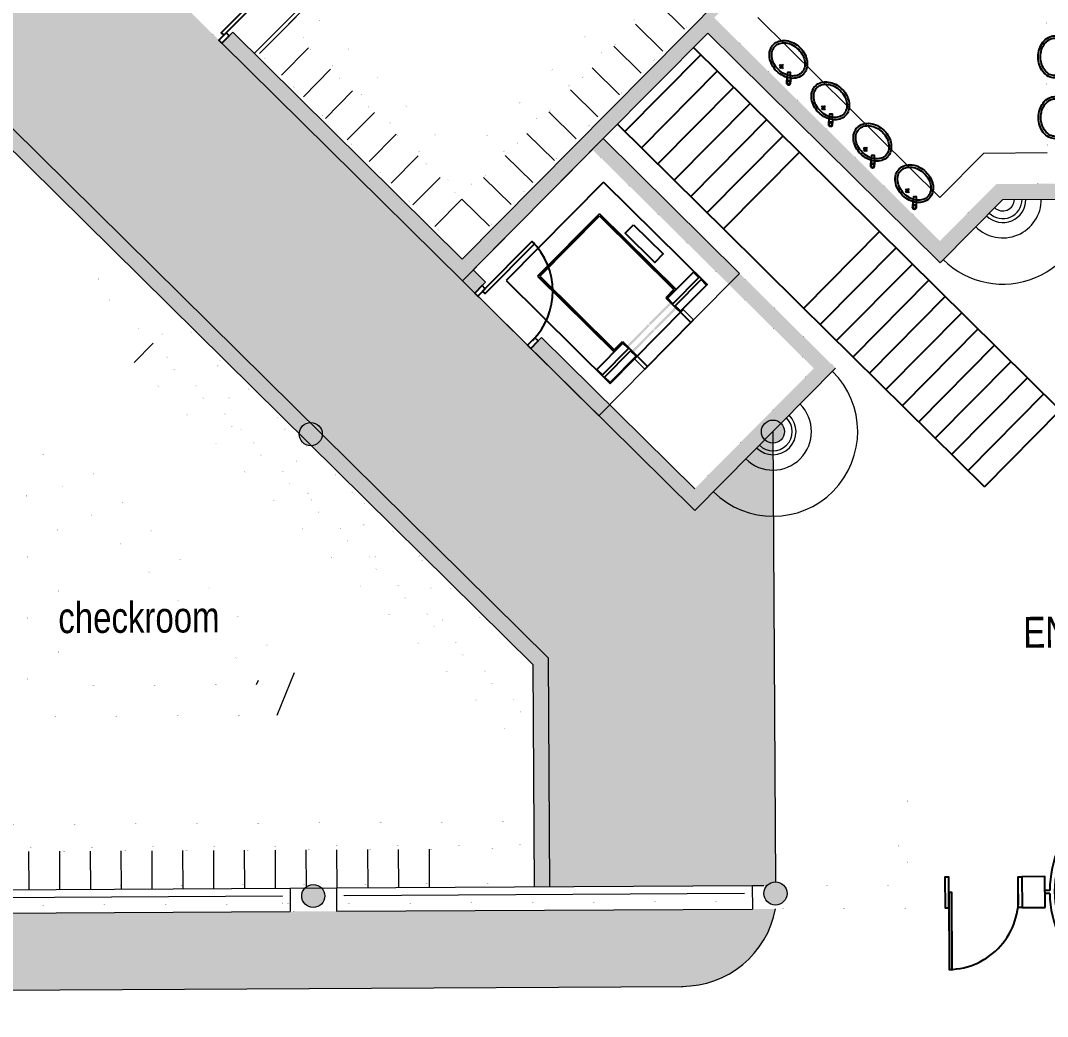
# Model space of a CAD drawing. Header units: millimetres. Extents: x 15176 to 113240, y 14038 to 107702.
# Drawn here: x 44113 to 57444, y 63047 to 75985 of the extents above; entities that cross this region are included whole.
import ezdxf

# ---------------------------------------------------------------- set-up
doc = ezdxf.new("R2010")
doc.units = ezdxf.units.MM
for name, color, linetype in [('contur floor', 175, 'Continuous'), ('doors', 4, 'Continuous'), ('furniture', 34, 'Continuous'), ('graas', 72, 'Continuous'), ('hatch', 252, 'Continuous'), ('sanitari', 144, 'Continuous'), ('txt', 164, 'Continuous'), ('wall', 5, 'Continuous'), ('windows', 4, 'Continuous')]:
    doc.layers.add(name, color=color, linetype=linetype)
doc.styles.add('KOTE', font='romrust.shx', dxfattribs={"width": 0.8})

# ---------------------------------------------------------------- blocks, each defined once
blk = doc.blocks.new('main door')
at = {"layer": 'doors'}
for p, q in [((-45.72175360190886, 1370.66620581998), (-45.71924921806567, 1440.001651182858)), ((45.70681790433082, 1370.666703953444), (45.70929600020827, 1439.274351976776)), ((-1004.206423623793, 1032.070471795283), (-1047.147813591851, 1075.011861763334)), ((628.8147146806768, 1088.651240058738), (0, 7.275957614183426e-12)), ((148.8923621210706, 314.5945085774511), (643.9426761187606, 1171.968631351032)), ((148.8923621210706, 314.5945085774511), (643.9426761187606, 1171.968631351032)), ((173.6230859084426, 300.3159874254197), (685.955078160543, 1187.627011623124)), ((198.3793277679433, 286.0227331225033), (693.4296417655933, 1143.396855896142)), ((198.3793277679433, 286.0227331225033), (693.4296417655933, 1143.396855896142)), ((-1032.484857876509, 1003.78036355308), (-1075.432084839304, 1046.727590515875)), ((-1370.662709205357, 45.72525021654292), (-1439.998154568129, 45.72274583279068)), ((0, 7.275957614183426e-12), (-1371.428571420711, -0.004560894216410816)), ((-346.8384788814583, 28.54171282744937), (-1336.866403955624, 28.58006164336985)), ((-1336.865947755297, -28.56279549811006), (-1336.866403955624, 28.58006164336985)), ((-346.8528355489689, -0.004560894114547409), (-1257.142857101939, 0.0101022102535353)), ((628.8147146807314, -1089.642628089765), (0, 7.275957614183426e-12)), ((1370.666703953542, 45.70681790422532), (1439.27435197687, 45.70929600011004)), ((-1370.663207338715, -45.70332128959853), (-1439.270855362054, -45.70579938548326)), ((-346.8380092098814, -28.60114431413967), (-1336.865947755297, -28.56279549811006)), ((1370.666205820024, -45.72175360196707), (1440.001651182902, -45.71924921812024)), ((173.6921735875294, -301.2674876663004), (685.9600654747119, -1188.615520226886)), ((1003.780363553189, -1032.484857876618), (1046.316489228189, -1075.020983551614)), ((1032.070471795385, -1004.206423623895), (1074.600760475652, -1046.736712304162)), ((-45.71137879846356, -1370.671264847777), (-45.71385689434828, -1439.278912871116)), ((45.71719270762696, -1370.670766714371), (45.71468832387473, -1440.006212077147))]:
    blk.add_line(p, q, dxfattribs=at)
at = {"layer": 'doors', "elevation": 2.037268131971359e-10}
for points in [[(-1944.200258949768, 1944.20025894983), (-2651.307040136318, 1237.093477763287), (-2623.022768888874, 1208.809206515842), (-1915.915987702334, 1915.915987702392), (-1944.200258949768, 1944.20025894983)], [(1944.200258949815, -1944.200258949757), (1237.093477763265, -2651.3070401363), (1208.80920651582, -2623.022768888863), (1915.915987702378, -1915.915987702312), (1944.200258949815, -1944.200258949757)]]:
    blk.add_lwpolyline(points, dxfattribs=at)
at = {"layer": 'doors', "elevation": 1.164153218269348e-10}
for points in [[(-346.853217538337, 28.56686767726933), (-346.8524535597826, -28.57598946570215), (-1336.865934284029, -28.56279549781902), (-1336.866403955646, 28.58006164339895)], [(148.9217510233721, -315.586489983114), (198.4085349646557, -287.01439978696), (693.4057113978015, -1144.402522648721), (643.918345199214, -1172.973604327606)], [(148.9217510233721, -315.586489983114), (198.4085349646557, -287.01439978696), (693.4057113978015, -1144.402522648721), (643.918345199214, -1172.973604327606)]]:
    blk.add_lwpolyline(points, close=True, dxfattribs=at)
at = {"layer": 'doors'}
blk.add_circle((7.275957614183426e-12, 0), 1371.428571428296, dxfattribs=at)
for centre, radius, start, end in [((-4.729372449219227e-11, 5.820766091346741e-11), 1439.999999999711, 88.1809793405769, 134.2160237494499), ((-2012.45843715089, 1897.602760514543), 918.9124278934784, 225.9550491063139, 320.0705259022236), ((-4.729372449219227e-11, 5.820766091346741e-11), 1439.999999999711, 135.8076243872126, 181.97591112408), ((-406.2270686370248, 704.1199263945018), 706.5989154802718, 274.820732466084, 325.1481076300058), ((-395.2335463216114, 685.1043197407926), 658.2936460325125, 274.2159967354596, 325.7480095291273), ((813.3217201555017, -1.00449292587291), 706.5989154802718, 154.8207324660992, 205.1481076302899), ((791.3569605673038, -1.017359201337968), 658.2936460325125, 154.2159967356428, 205.7480095291801), ((7.275957614183426e-12, 0), 1439.999999999711, 268.1807977834069, 1.819020659423096), ((-405.393094120991, -704.8619871164992), 706.5989154802718, 34.82073246649261, 85.14810762969064), ((-394.4218568483011, -685.8335141874268), 658.2936460325125, 34.21599673525101, 85.74800952940596), ((1897.602760514528, -2012.458437150875), 918.9124278934784, 129.9294740982299, 224.0449508938359)]:
    blk.add_arc(centre, radius, start, end, dxfattribs=at)
for points in [[(-1915.915987702341, 1915.915987702356), (-1944.200258949808, 1944.200258949815), (-2623.022768888863, 1208.809206515842), (-2651.307040136318, 1237.093477763294)], [(1915.915987702334, -1915.915987702334), (1944.200258949793, -1944.200258949793), (1208.80920651582, -2623.022768888848), (1237.093477763279, -2651.307040136307)]]:
    blk.add_solid(points, dxfattribs=at)
at = {"layer": 'doors', "color": 7}
for points in [[(198.4089169538056, 285.0414071382693), (693.4296417655678, 1142.41458965373), (148.9213690340184, 313.6121740849849), (643.9426761187424, 1170.98636510862)], [(-346.8532175384062, 28.56686767732026), (-1336.866403955704, 28.5800616434426), (-346.8524535598408, -28.57598946565849), (-1336.865947755381, -28.5627954980373)], [(148.9217510232738, -315.5864899830849), (643.9183451991412, -1172.973604327577), (198.4085349645611, -287.0143997868799), (693.4057113978415, -1144.402522648597)]]:
    blk.add_solid(points, dxfattribs=at)
at = {"layer": 'windows'}
for points in [[(-1894.860032523138, 1993.540485376485), (-1802.778902712496, 2085.621615187127), (-1838.134241771822, 2120.976954246449), (-2120.976954246446, 1838.134241771841), (-2085.621615187105, 1802.778902712511), (-1894.860032523124, 1993.54048537647)], [(-1258.463929456168, 1357.144382307655), (-1166.382799644598, 1449.225512119221), (-1131.027460585276, 1413.870173059899), (-1413.870173059891, 1131.027460585283), (-1449.225512119214, 1166.382799644613), (-1258.463929456168, 1357.144382307655)], [(1357.144382307648, -1258.463929456157), (1449.225512119214, -1166.382799644583), (1413.870173059877, -1131.027460585261), (1131.027460585268, -1413.870173059877), (1166.382799644594, -1449.225512119207), (1357.144382307648, -1258.463929456157)], [(1993.540485376463, -1894.860032523124), (2085.621615187112, -1802.778902712489), (2120.976954246435, -1838.134241771812), (1838.134241771819, -2120.976954246427), (1802.778902712489, -2085.621615187098), (1993.540485376456, -1894.860032523116)]]:
    blk.add_lwpolyline(points, dxfattribs=at)
at = {"layer": 'windows', "color": 5}
for points in [[(-1202.50119391489, 919.6584814402959), (-919.6584814402813, 1202.501193914904), (-1131.027460585268, 1413.870173059906), (-1413.870173059891, 1131.027460585283), (-1202.50119391489, 919.6584814402959)], [(919.658481440285, -1202.501193914883), (1202.50119391489, -919.6584814402668), (1413.870173059888, -1131.027460585261), (1131.027460585268, -1413.870173059877), (919.658481440285, -1202.501193914883)]]:
    blk.add_lwpolyline(points, dxfattribs=at)
blk = doc.blocks.new('elav')
at = {"color": 0}
for p, q in [((-3.668448744983834, -21.07977252092678), (3.459549599991988, -21.07977252098499)), ((-4.82032191939652e-11, -24.7482212659088), (5.456968210637569e-12, -17.62022292093025))]:
    blk.add_line(p, q, dxfattribs=at)
for points in [[(-3.456079866737127e-11, -55.58258696613484, 0.07655408989105508), (10.52589632007221, -53.96148562908638, 0.08654631695026366), (19.0798714377861, -49.52684845117619, 0.1058369545411314), (25.2833183613966, -42.29441579556442, 0.1251659682439345), (27.36931165454371, -34.09205429442227, 0.1251659682370227), (25.28331836164489, -25.88969279371668, 0.1058369545478802), (19.07987143779883, -18.65726013763924, 0.0865463169664506), (10.52589631811134, -14.22262295908877, 0.07655408987499095), (-6.45741238258779e-11, -12.6015216227388, 0.07655408986897955), (-10.52589631753199, -14.22262295885594, 0.08654631697295291), (-19.07987143794799, -18.65726013772655, 0.1058369545425398), (-25.28331836155849, -25.88969279342564, 0.1251659682419772), (-27.36931165466376, -34.09205429445137, 0.1251659682477325), (-25.28331836131656, -42.29441579585546, 0.1058369545362759), (-19.07987143798073, -49.52684845114709, 0.08654631697375423), (-10.52589631749197, -53.9614856299886, 0.07655408986855272)], [(-4.092726157978177e-11, -52.58258696613484, 0.07655408988885043), (9.623242074933842, -51.10050409933319, 0.08654631695604276), (17.26205601613219, -47.1403139148897, 0.1058369545336472), (22.6478049012203, -40.86121350649046, 0.1251659682487571), (24.36931165453007, -34.09205429439317, 0.1251659682472357), (22.64780490128942, -27.32289508244139, 0.1058369545352461), (17.26205601623406, -21.04379467398394, 0.08654631697418014), (9.623242073068468, -17.08360448887106, 0.07655408987193114), (-5.820766091346741e-11, -15.6015216227097, 0.07655408986542406), (-9.623242072475477, -17.08360448866733, 0.08654631698249389), (-17.26205601643869, -21.04379467415856, 0.1058369545341305), (-22.64780490148587, -27.32289508258691, 0.1251659682448162), (-24.36931165467104, -34.09205429445137, 0.125165968239722), (-22.64780490153044, -40.861213506083, 0.1058369545516117), (-17.26205601547372, -47.14031391550088, 0.08654631696419646), (-9.62324207306483, -51.10050410000258, 0.07655408986998122)]]:
    blk.add_lwpolyline(points, format="xyb", close=True, dxfattribs=at)
blk.add_lwpolyline([(18.77685481791923, -12.20918788124982), (11.31774815158678, -21.79592275736013), (13.53312236746751, -24.01129697324086), (22.23209815532937, -15.31232118537901)], dxfattribs=at)
for centre, radius in [((21.4898938172546, -12.66352269293566), 2.750818193379326), ((21.4898938172546, -12.66352269293566), 2.115793645439663), ((-0.05579598256099416, -21.07977252101409), 1.9038459825)]:
    blk.add_circle(centre, radius, dxfattribs=at)
blk = doc.blocks.new('D910')
blk.add_lwpolyline([(50, 20.00000000001819), (50, 830.0000000000182), (90, 830.0000000000182), (90, 20.00000000001819), (50, 20.00000000001819)])
at = {"color": 0}
for points in [[(-1.455191522836685e-11, 60), (1.455191522836685e-11, -60), (50.00000000001455, -59.99999999996362), (49.99999999998545, 60), (-1.455191522836685e-11, 60)], [(859.9999999999854, 60), (860.0000000000146, -60), (910.0000000000146, -59.99999999996362), (909.9999999999854, 60), (859.9999999999854, 60)]]:
    blk.add_lwpolyline(points, dxfattribs=at)
blk.add_arc((50, 20.00000000001819), 810, 0, 90)

msp = doc.modelspace()

# ---------------------------------------------------------------- hatches: boundary and pattern name
at = {"layer": 'contur floor'}
h = msp.add_hatch(dxfattribs=at)
h.set_pattern_fill('DOLMIT', color=256, scale=15)
h.set_pattern_definition([(0, (0, 0), (0, 95.25), []), (45, (0, 0), (-190.4998701525148, 190.4998701525148), [134.7038418160373, -269.4076836320746])])
h.paths.add_polyline_path([(53912.62237154681, 64744.85378603486), (50983.37660229337, 64728.88022665758), (50967.17717021436, 67699.54673629274), (41947.68214000668, 76621.20630954948), (41882.69729261743, 88538.18641296617), (47849.80720964281, 94570.73201722157), (47817.49092415645, 100512.1485207334), (50517.45078059856, 100526.8717541117), (50555.94820770406, 93467.17874443327), (44588.75571200685, 87434.5496559433), (44641.5434335015, 77754.28953332908), (52865.92619547329, 69619.11755787735), (53880.44938010292, 70644.76606492355)])
at = {"layer": 'graas', "linetype": 'ByBlock', "lineweight": 13}
h = msp.add_hatch(dxfattribs=at)
h.set_pattern_fill('AR-SAND', color=256, scale=10, angle=68.99999999999999, style=0)
h.set_pattern_definition([(37.50000000000001, (25327.59192455947, 41406.08846742971), (-16.0003129598405, 489.4132373293423), [0, -386.08, 0, -431.8, 0, -412.75]), (7.49999999999999, (25327.59192455947, 41406.08846742971), (449.5232831380026, 716.8251005683543), [0, -208.2799999999999, 0, -347.9799999999998, 0, -133.3499999999999]), (327.5, (25015.17192455946, 41406.08846742971), (790.9923702414579, 1.437184678545691), [0, -127, 0, -457.2, 0, -596.9]), (317.5, (25015.17192455946, 41406.08846742971), (763.5564524722973, 222.9293232572162), [0, -63.5, 0, -299.72, 0, -342.9])])
edge = h.paths.add_edge_path()
edge.add_line((23714.70729949567, 64280.1761545648), (23592.53843724974, 86683.61263442083))
edge.add_line((22183.20993757501, 86675.92738222779), (23592.53843725005, 86683.61263442069))
edge.add_arc((22622.24887066183, 84935.91609648775), 1794.545752904836, 103.3105260061327, 159.0228163147476)
edge.add_line((21055.9950642951, 72413.78181990533), (20946.64011591981, 85578.3565686676))
edge.add_line((21105.87946654015, 63265.93500779584), (21055.9950642951, 72413.78181990531))
edge.add_line((21105.87946654015, 63265.93500779584), (52715.57755637063, 63438.30681580104))
edge.add_line((53914.25828636662, 64444.85824642674), (23714.70729949567, 64280.1761545648))
edge.add_arc((52700.43905803916, 64673.35236428081), 1235.138324622552, 269.9226120434718, 349.3391731090709)
at = {"layer": 'hatch', "linetype": 'ByBlock', "lineweight": 13}
for points in [[(50876.36406247079, 71868.41157307068), (52864.38384018975, 69901.95606505079), (54411.51267558587, 71466.05080856412), (51537.38856256937, 74308.99898046762), (49990.25972717322, 72744.90423695429), (50149.52519765409, 72587.36633659003), (50008.87712170495, 72445.1759053575), (46726.77026710185, 75691.68138507963), (46867.41834305791, 75833.87181632084), (49848.06929594482, 72885.55231289947), (55407.89686100039, 78506.34928241617), (55697.59818117548, 78507.92906151427), (55695.45164493495, 78901.56281918823), (55815.4498607768, 78902.21718511605), (55817.59639701733, 78508.58342744218), (56617.58450262979, 78512.9458669617), (56947.2150976579, 78202.96216307342), (56865.23220549288, 78115.78316241148), (56570.35046846888, 78392.68650942584), (55458.25611541877, 78386.62211381656), (53117.60118445955, 76020.29941969024), (56048.60146998457, 73121.09201742569), (56780.11353727049, 73860.62589016807), (57842.94044743519, 73866.4216239831), (57824.68113944292, 77214.83004208136), (57528.15194987311, 77492.37526022311), (57610.35958532654, 77579.79324849293), (57944.36269167133, 77267.05887172415), (57944.8345392714, 77187.02662820296), (58094.83230907374, 77187.84458561282), (58095.48667500162, 77067.846369771), (57945.48890519931, 77067.02841236102), (57962.93866327719, 73867.07598991104), (59582.91457714254, 73875.90992993859), (59574.08063711543, 75495.88584380393), (59745.25093162645, 75496.81925775361), (59745.90529755439, 75376.82104191164), (59694.73321888526, 75376.5419938899), (59702.9127929844, 73876.56429586603), (60602.89941179816, 73881.47204032578), (60594.71983769911, 75381.44973834921), (60543.54775903004, 75381.1706903275), (60542.89339310213, 75501.16890616936), (60765.23576628213, 75502.3813681408), (60765.89013221001, 75382.38315229883), (60714.71805354091, 75382.1041042771), (60722.89762764002, 73882.12640625343), (61622.88424645382, 73887.03415071315), (61614.70467235424, 75387.01184873641), (61563.53259368567, 75386.73280071467), (61562.87822775776, 75506.73101655653), (61785.22060093776, 75507.94347852818), (61807.78822130183, 75388.0647585218), (61734.70288819654, 75387.6662146645), (61742.8824622957, 73887.68851664083), (62642.86908110947, 73892.59626110026), (62634.6895070099, 75392.57395912378), (62583.51742834135, 75392.29491110204), (62582.86306241341, 75512.2931269439), (62805.20543559341, 75513.50558891534), (62805.85980152132, 75393.5073730734), (62754.68772285219, 75393.22832505169), (62762.86729695136, 73893.25062702826), (63662.85391576515, 73898.15837148772), (63654.67434166608, 75398.136069511), (63603.502262997, 75397.85702148924), (63602.84789706906, 75517.8552373311), (63654.01997573816, 75518.13428535283), (63645.40415768709, 77098.11079393758), (58893.12913647731, 77072.19601818768), (58892.47477054939, 77192.19423402887), (59024.81848184788, 77192.91592155432), (59020.1288593644, 78052.9031350881), (58683.69634988319, 78054.3235948132), (57815.65834121531, 78869.43894363605), (57810.65839499098, 79786.33360551583), (57930.65661083296, 79786.98797144374), (57935.37549709171, 78921.63434031905), (58734.37678088128, 78171.34667590488), (59139.47270927834, 78173.5557168579), (59144.38045373777, 77273.5690980434), (63644.31354780725, 77298.10782034067), (63610.94088548407, 83418.01682827581), (57911.02563299509, 83386.93444669916), (57924.7673174816, 80866.9719140201), (57804.7691016396, 80866.31754809216), (57791.02741715318, 83386.28008077122), (57546.03105980932, 83384.94408366855), (57545.3766938815, 83504.94229950881), (60250.33647598259, 83519.69279813566), (60248.8079127142, 83800.00211312101), (60448.80493911731, 83801.09272300091), (60450.33350238571, 83520.78340801553), (63610.28651955505, 83538.01504411764), (63609.3032612266, 83718.32584590139), (64009.29731403282, 83720.50706566114), (64112.47071810585, 64800.47488990528), (63712.47666529962, 64798.29367014553), (63663.94452564503, 73698.1613450846), (56864.0456279215, 73661.08060916842), (56050.14382526971, 72838.25351025222), (53033.82928101119, 75821.8497580791), (51678.03663851458, 74451.18941169622), (54694.35118275956, 71467.59316384766), (52865.92619547312, 69619.11755787718), (50735.71598652983, 71726.22114184638)], [(43995.17294671538, 74595.92486134771), (43854.52487077072, 74453.73443011951), (50767.63188921474, 67615.61464564243), (50783.37957589026, 64727.78961677421), (50983.3766022934, 64728.88022665409), (50967.17717021436, 67699.54673629274)]]:
    msp.add_hatch(color=256, dxfattribs=at).paths.add_polyline_path(points)
h = msp.add_hatch(color=256, dxfattribs=at)
edge = h.paths.add_edge_path()
edge.add_arc((53880.4493800904, 70644.76606492349), 150, 0, 360)
h = msp.add_hatch(color=256, dxfattribs=at)
edge = h.paths.add_edge_path()
edge.add_arc((47880.53858799682, 70612.04776852712), 150, 0, 360)
h = msp.add_hatch(color=256, dxfattribs=at)
edge = h.paths.add_edge_path()
edge.add_arc((53913.16767648677, 64644.85527282991), 150, 0, 360)
h = msp.add_hatch(color=256, dxfattribs=at)
edge = h.paths.add_edge_path()
edge.add_arc((47913.25688439319, 64612.13697643351), 150, 0, 360)

# ---------------------------------------------------------------- linework, layer by layer
for p, q in [((54267.43064020149, 74230.35121749443, -176709.9999997358), (52848.20122557759, 75634.1860941943, -176709.9999997358)), ((51959.63569571651, 74543.92308187671, -176709.9999997358), (52944.17222733219, 75539.25610047608, -176709.9999997358)), ((52172.92134255925, 74332.95096795907, -176709.9999997358), (53157.45787417493, 75328.28398655844, -176709.9999997358)), ((52386.20698940198, 74121.97885404143, -176709.9999997358), (53370.74352101766, 75117.3118726408, -176709.9999997358)), ((52599.49263624469, 73911.00674012376, -176709.9999997358), (53584.02916786037, 74906.33975872316, -176709.9999997358)), ((52812.77828308742, 73700.03462620612, -176709.9999997358), (53797.3148147031, 74695.36764480549, -176709.9999997358)), ((53282.89410858581, 73235.01819889506, -176709.9999997358), (51863.66469396191, 74638.85307559493, -176709.9999997358)), ((53026.06392993015, 73489.06251228848, -176709.9999997358), (54010.60046154584, 74484.39553088785, -176709.9999997358)), ((53239.34957677286, 73278.09039837084, -176709.9999997359), (54223.88610838857, 74273.42341697021, -176709.9999997358)), ((54223.88610838857, 74273.42341697021, -176709.9999997358), (55219.21912698791, 73288.8868853545, -176709.9999997358)), ((51681.12134872883, 73885.51239769737, -176709.9999997358), (50415.28866522294, 72605.79851664105, -176709.9999997358)), ((51681.12134872883, 73885.51239769737, -176709.9999997358), (53031.93044539946, 72549.35567621898, -176709.9999997358)), ((51626.79043931165, 73475.08771427278, -176709.9999997358), (50825.08433023634, 72664.61420146693, -176709.9999997358)), ((51626.79043931165, 73475.08771427278, -176709.9999997358), (52622.12270000068, 72490.55193234631, -176709.9999997358)), ((50853.38025714195, 72664.75649179876, -176709.9999997358), (51626.94467484011, 73446.80386355531, -176709.9999997358)), ((51626.94467484011, 73446.80386355531, -176709.9999997358), (52593.83906114465, 72490.39748725467, -176709.9999997358)), ((53239.34957677286, 73278.09039837084, -176709.9999997359), (54234.6825953722, 72293.5538667551, -176709.9999997359)), ((54280.3866625528, 72248.34555662991, -176709.9999997359), (55264.92319416848, 73243.67857522928, -176709.9999997359)), ((57611.06530943848, 70922.98532213515, -176709.9999997358), (55219.21912698791, 73288.88688535447, -176709.9999997358)), ((54493.67230939554, 72037.37344271224, -176709.9999997359), (55478.20884101122, 73032.70646131161, -176709.9999997359)), ((54706.95795623824, 71826.4013287946, -176709.9999997359), (55691.49448785392, 72821.73434739397, -176709.9999997359)), ((50825.08433023634, 72664.61420146693, -176709.9999997358), (51820.42866711359, 71680.06647434394, -176709.9999997358)), ((50853.38025714195, 72664.75649179876, -176709.9999997358), (51820.27464344664, 71708.35011549803, -176709.9999997358)), ((50415.28866522294, 72605.79851664105, -176709.9999997358), (51766.09776189359, 71269.64179516266, -176709.9999997358)), ((54920.24360308098, 71615.42921487696, -176709.9999997359), (55904.78013469666, 72610.76223347633, -176709.9999997359)), ((52593.83906114465, 72490.39748725467, -176709.9999997358), (52488.354593158, 72383.753092097, -176709.9999997358)), ((52622.12270000068, 72490.55193234631, -176709.9999997358), (52502.57363628244, 72369.68828450091, -176709.9999997358)), ((55133.52924992371, 71404.45710095932, -176709.9999997359), (56118.06578153939, 72399.79011955869, -176709.9999997359)), ((52488.35459315788, 72383.75309209706, -176709.9999997358), (52815.39124652452, 72060.2638455613, -176709.9999997358)), ((56626.52877782279, 69927.65230353578, -176709.9999997359), (54234.6825953722, 72293.5538667551, -176709.9999997359)), ((52082.55593276999, 71589.57026542677, -176709.9999997358), (52715.47227452291, 72229.42720595491, -176709.9999997358)), ((55346.81489676645, 71193.48498704168, -176709.9999997359), (56331.35142838213, 72188.81800564105, -176709.9999997359)), ((52217.63684243697, 71455.95459327893, -176709.9999997358), (52850.55318418995, 72095.81153380705, -176709.9999997358)), ((55560.10054360915, 70982.51287312401, -176709.9999997359), (56544.63707522483, 71977.84589172338, -176709.9999997359)), ((51820.27464344664, 71708.35011549803, -176709.9999997358), (51925.76228937754, 71814.99136718299, -176709.9999997358)), ((51820.42866711359, 71680.06647434394, -176709.9999997358), (51939.98133250198, 71800.9265595869, -176709.9999997358)), ((51925.76228937745, 71814.99136718307, -176709.9999997358), (52252.79894274409, 71491.50212064735, -176709.9999997358)), ((55773.38619045189, 70771.54075920637, -176709.9999997359), (56757.92272206757, 71766.87377780574, -176709.9999997359)), ((51766.09776189359, 71269.64179516266, -176709.9999997358), (52082.55593276999, 71589.57026542677, -176709.9999997358)), ((55986.67183729459, 70560.5686452887, -176709.9999997359), (56971.20836891027, 71555.90166388807, -176709.9999997359)), ((56199.95748413735, 70349.59653137106, -176709.9999997359), (57184.49401575301, 71344.92954997046, -176709.9999997359)), ((56413.24313098006, 70138.62441745342, -176709.9999997359), (57397.77966259574, 71133.95743605279, -176709.9999997359)), ((56626.52877782279, 69927.65230353578, -176709.999999736), (57611.06530943848, 70922.98532213518, -176709.9999997359))]:
    msp.add_line(p, q)
at = {"color": 7, "lineweight": 20}
msp.add_line((21105.87946654015, 63265.93500779584, -176709.9999997358), (52715.57755637061, 63438.30681580104, -176709.9999997358), dxfattribs=at)
at = {"linetype": 'ByBlock', "lineweight": 13, "elevation": -176709.9999997358}
for points in [[(52715.47227303556, 72229.4272065497), (52850.55318314076, 72095.81153484486), (53448.30750392578, 72700.1208695262), (51678.0366381621, 74451.18941204462), (49849.61165087577, 72602.71380607432)], [(52082.55593276999, 71589.57026542677), (52217.636842437, 71455.95459327899), (51619.88251967033, 70851.64526055791), (49849.61165087577, 72602.71380607432)]]:
    msp.add_lwpolyline(points, dxfattribs=at)
at = {"elevation": -176709.9999997358}
for points in [[(52070.28646913727, 73332.12023927044), (52454.48335792986, 72952.09077648653), (52346.67725216007, 72843.102462459), (51962.48036336745, 73223.13192524292)], [(52918.25042700025, 72647.72658716977), (52580.69944557262, 72306.475562774), (52509.60421532049, 72376.79961522567), (52847.15449413654, 72718.05133461172)], [(52946.68740728326, 72619.59806594695), (52609.13798721478, 72278.34549712826), (52680.23321746691, 72208.02144467659), (53017.78334014697, 72549.273318505)], [(51666.48255108885, 71382.23174923623), (52004.04233419767, 71723.49479473717), (51932.94710394551, 71793.81884718884), (51595.38661822514, 71452.55649667818)], [(51694.91953137185, 71354.10322801344), (52032.48087583983, 71695.36472909141), (52103.57610609193, 71625.04067663976), (51766.01546423556, 71283.77848057146)]]:
    msp.add_lwpolyline(points, close=True, dxfattribs=at)
at = {"color": 7, "lineweight": 20}
msp.add_arc((52700.43905803916, 64673.35236428081, -176709.9999997358), 1235.138324622552, 269.9226120438663, 349.3391731089512, dxfattribs=at)
for points in [[(52266.91914444018, 72047.1936683614, -176709.9999997358), (52288.24770912447, 72026.09645696965, -176709.9999997358), (52544.69909443174, 72328.01977003764, -176709.9999997358), (52566.02765911602, 72306.92255864589, -176709.9999997358)], [(52353.29358076944, 71961.75614506542, -176709.9999997358), (52331.96501608516, 71982.85335645717, -176709.9999997358), (52631.073530761, 72242.58224674169, -176709.9999997358), (52609.74496607675, 72263.67945813341, -176709.9999997358)], [(52259.88674064298, 72040.08414680001, -176709.9999997358), (52281.21530532726, 72018.98693540826, -176709.9999997358), (51982.10679065142, 71759.25804512377, -176709.9999997358), (52003.43535533568, 71738.16083373202, -176709.9999997358)], [(52346.26117697224, 71954.64662350406, -176709.9999997358), (52324.93261228796, 71975.74383489581, -176709.9999997358), (52068.48122698066, 71673.82052182779, -176709.9999997358), (52047.15266229637, 71694.91773321954, -176709.9999997358)]]:
    msp.add_solid(points)
at = {"layer": 'contur floor', "linetype": 'ByBlock', "lineweight": 13}
msp.add_line((53880.44938010286, 70644.76606493565, -176709.9999997358), (53912.34971912444, 64794.85304263249, -176709.9999997358), dxfattribs=at)
at = {"layer": 'contur floor', "const_width": 0.1, "elevation": -176709.9999997358}
msp.add_lwpolyline([(53912.62237154681, 64744.85378603486), (50983.37660229337, 64728.88022665758), (50967.17717021436, 67699.54673629274), (41947.68214000668, 76621.20630954948), (41882.69729261743, 88538.18641296617), (47849.80720964281, 94570.73201722157), (47817.49092415645, 100512.1485207334), (50517.45078059856, 100526.8717541117), (50555.94820770406, 93467.17874443327), (44588.75571200685, 87434.5496559433), (44641.5434335015, 77754.28953332908), (52865.92619547329, 69619.11755787735), (53880.44938010292, 70644.76606492355), (53912.62237154684, 64744.85378603145)], dxfattribs=at)
at = {"layer": 'furniture', "linetype": 'ByBlock', "lineweight": 13}
for p, q in [((48125.81226822978, 76547.96665510218, -541.3449999994066), (47146.45110261714, 75557.86575586989, -176709.9999997358)), ((48161.35987603711, 76512.80463611614, -541.3449999994066), (47242.37664950339, 75583.74378408486, -541.3449999994066)), ((47568.78091927117, 75913.72742276444, -176709.9999997358), (47814.91505217363, 76162.56067741572, -541.3449999994066)), ((52375.49318593682, 76222.78596978387, -176709.9999997358), (52730.96926401008, 75871.1657799232, -176709.9999997358)), ((56045.51675941458, 73686.76903177294, -176709.9999997358), (53683.27819879606, 76023.38413027086, -176709.9999997358)), ((47568.78091927117, 75913.72742276444, -176709.9999997358), (47217.16072941051, 75558.25134469115, -176709.9999997358)), ((52094.19703404829, 75938.40510732523, -176709.9999997358), (52449.67311212159, 75586.7849174646, -176709.9999997358)), ((47853.16178172978, 75632.43127087591, -176709.9999997358), (47501.54159186914, 75276.95519280265, -176709.9999997358)), ((51812.90088215977, 75654.02424486662, -176709.9999997358), (52168.37696023306, 75302.40405500599, -176709.9999997358)), ((48137.54264418842, 75351.13511898741, -176709.9999997358), (47785.92245432775, 74995.65904091412, -176709.9999997358)), ((51531.60473027124, 75369.64338240802, -176709.9999997358), (51887.08080834453, 75018.02319254735, -176709.9999997358)), ((48421.92350664703, 75069.83896709888, -176709.9999997358), (48070.30331678639, 74714.3628890256, -176709.9999997358)), ((51250.30857838274, 75085.26251994938, -176709.9999997358), (51605.78465645603, 74733.64233008874, -176709.9999997358)), ((48706.30436910567, 74788.54281521036, -176709.9999997358), (48354.684179245, 74433.0667371371, -176709.9999997358)), ((50969.01242649421, 74800.88165749077, -176709.9999997358), (51324.4885045675, 74449.2614676301, -176709.9999997358)), ((48990.68523156428, 74507.24666332186, -176709.9999997358), (48639.06504170364, 74151.77058524857, -176709.9999997358)), ((50687.71627460569, 74516.50079503216, -176709.9999997358), (51043.19235267898, 74164.8806051715, -176709.9999997358)), ((56612.24935596844, 74259.71645216728, -176709.9999997358), (56045.51675941458, 73686.76903177294, -176709.9999997358)), ((57440.76517486924, 74264.23445702955, -57900.60267763466), (56612.24935596844, 74259.71645216728, -176709.9999997358)), ((49275.06609402291, 74225.95051143333, -176709.9999997358), (48923.44590416225, 73870.47443336004, -176709.9999997358)), ((50406.42012271719, 74232.11993257352, -176709.9999997358), (50761.89620079045, 73880.49974271288, -176709.9999997358)), ((49559.44695648152, 73944.6543595448, -176709.9999997358), (49207.82676662088, 73589.17828147154, -176709.9999997358)), ((50125.12397082866, 73947.73907011491, -176709.9999997358), (50480.60004890195, 73596.11888025425, -176709.9999997358)), ((49843.82781894016, 73663.35820765627, -176709.9999997358), (49492.20762907949, 73307.88212958301, -176709.9999997358)), ((49843.82781894013, 73663.3582076563, -176709.9999997358), (50199.30389701342, 73311.73801779564, -176709.9999997358)), ((45834.37644976925, 71792.07631449733, -176709.9999997358), (45588.2423168653, 71543.24305984747, -176709.9999997358)), ((47445.63299897106, 66959.62190265523, -176709.9999997358), (47671.48744456031, 67513.40494780493, -176709.9999997358)), ((47176.18429783141, 67358.1585110134, -176709.9999997358), (47200.1740753433, 67416.98016496992, -176709.9999997358)), ((44216.76957830248, 65191.98846977198, -176709.9999997358), (44219.49610300217, 64691.99590376421, -176709.9999997358)), ((44616.76363110871, 65194.16968953176, -176709.9999997358), (44619.49015580842, 64694.17712352396, -176709.9999997358)), ((45016.75768391494, 65196.35090929153, -176709.9999997358), (45019.48420861465, 64696.35834328373, -176709.9999997358)), ((45416.7517367212, 65198.53212905128, -176709.9999997358), (45419.47826142088, 64698.53956304351, -176709.9999997358)), ((45816.74578952743, 65200.71334881106, -176709.9999997358), (45819.47231422714, 64700.72078280326, -176709.9999997358)), ((46216.73984233366, 65202.89456857083, -176709.9999997358), (46219.46636703337, 64702.90200256303, -176709.9999997358)), ((46616.73389513991, 65205.07578833058, -176709.9999997358), (46619.4604198396, 64705.08322232281, -176709.9999997358)), ((47016.72794794614, 65207.25700809035, -176709.9999997358), (47019.45447264586, 64707.26444208255, -176709.9999997358)), ((47416.72200075237, 65209.4382278501, -176709.9999997358), (47419.44852545208, 64709.44566184233, -176709.9999997358)), ((47816.7160535586, 65211.61944760988, -176709.9999997358), (47819.44257825831, 64711.62688160207, -176709.9999997358)), ((48216.71010636486, 65213.80066736965, -176709.9999997358), (48219.43663106457, 64713.80810136185, -176709.9999997358)), ((48616.70415917109, 65215.9818871294, -176709.9999997358), (48619.4306838708, 64715.98932112163, -176709.9999997358)), ((49016.69821197732, 65218.16310688917, -176709.9999997358), (49019.42473667703, 64718.17054088137, -176709.9999997358)), ((49416.69226478357, 65220.34432664892, -176709.9999997358), (49419.41878948326, 64720.35176064115, -176709.9999997358))]:
    msp.add_line(p, q, dxfattribs=at)
at = {"layer": 'furniture', "linetype": 'ByBlock', "lineweight": 13, "const_width": 0.1}
for points, elevation in [([(47217.16072941053, 75558.25134469118), (49847.68370715276, 72956.26193972235), (55287.87465938297, 78456.1103541007)], -176709.9999997358), ([(47568.78091927117, 75913.72742276444), (49843.82781894013, 73663.35820765627), (54580.77839145318, 78452.25446589227)], -176709.9999997358), ([(47603.94293825724, 75949.27503057176), (49843.44223011888, 73734.06783444967), (54510.06876466019, 78451.86887707142)], -541.3449999994066), ([(47814.91505217363, 76162.56067741572), (49841.12869719128, 74158.32559521004), (54085.81100390232, 78449.55534414636)], -541.3449999994066), ([(57427.24161235875, 76744.19758442833), (57427.24161235875, 76744.19758442833), (57440.76517486924, 74264.23445702955)], -541.3449999994066), ([(45127.99080830091, 72905.6002274364), (45272.22307536734, 73051.4141542422), (46185.99663963198, 72147.55239256853), (45834.37644976925, 71792.07631449733), (45130.26503676997, 72488.55015337473)], -176709.9999997358), ([(45127.99080830088, 72905.6002274364), (45130.26503676997, 72488.55015337473)], -176709.9999997358), ([(45834.37644976925, 71792.0763144973), (46185.99663963198, 72147.5523925685)], -176709.9999997358), ([(50132.16669504321, 68173.85865829862), (46150.83462064571, 72112.0047847614)], -176709.9999997358), ([(46118.7573122262, 71510.78016260712), (46470.37750208896, 71866.25624067831)], -176709.9999997358), ([(50771.87336624402, 66837.80875091511), (45799.21443078297, 71756.52870669018)], -176709.9999997358), ([(50771.48777742317, 66908.51837770847), (45834.37644976925, 71792.0763144973)], -176709.9999997358), ([(50774.18689916909, 66413.55099015473), (45588.2423168653, 71543.24305984747)], -176709.9999997358), ([(46403.13817468318, 71229.4840107169), (46754.75836454591, 71584.96008878812)], -176709.9999997358), ([(46687.51903714013, 70948.18785882671), (47039.13922700289, 71303.66393689791)], -176709.9999997358), ([(46971.89989959711, 70666.89170693653), (47323.52008945984, 71022.36778500772)], -176709.9999997358), ([(47256.28076205406, 70385.59555504631), (47607.90095191682, 70741.07163311754)], -176709.9999997358), ([(47540.66162451103, 70104.29940315612), (47892.28181437377, 70459.77548122732)], -176709.9999997358), ([(47671.48744456031, 67513.40494780493), (44808.54567406097, 70345.29207329336), (44191.95671320913, 70341.92973323946)], -176709.9999997358), ([(44191.95671320913, 70341.92973323946), (44210.49708116709, 66941.98028438637), (47445.63299897106, 66959.62190265523)], -176709.9999997358), ([(47825.04248696798, 69823.00325126594), (48176.66267683075, 70178.47932933713)], -176709.9999997358), ([(47200.1740753433, 67416.98016496992), (44645.0439322798, 69944.39452968011), (44594.13198577514, 69944.11690019301)], -176709.9999997358), ([(44594.13198577514, 69944.11690019301), (44608.30991421358, 67344.15555695238), (47176.18429783141, 67358.1585110134)], -176709.9999997358), ([(48109.42334942496, 69541.70709937572), (48461.0435392877, 69897.18317744695)], -176709.9999997358), ([(48393.80421188191, 69260.41094748554), (48745.42440174468, 69615.88702555673)], -176709.9999997358), ([(48678.18507433889, 68979.11479559535), (49029.80526420163, 69334.59087366654)], -176709.9999997358), ([(48962.56593679584, 68697.81864370513), (49314.18612665861, 69053.29472177633)], -176709.9999997358), ([(49246.94679925282, 68416.52249181495), (49598.56698911556, 68771.99856988614)], -176709.9999997358), ([(49531.32766170977, 68135.22633992473), (49882.94785157254, 68490.70241799596)], -176709.9999997358), ([(41952.62361250288, 68379.68936466036), (41972.79989528065, 64679.74437620267), (49419.41878948329, 64720.35176064118)], -176709.9999997358), ([(42002.62286910368, 68379.96201713034), (42022.52649941147, 64730.01628527339), (50783.1069234203, 64777.78887337499)], -176709.9999997358), ([(42452.61617851068, 68382.41588936004), (42470.06593658877, 65182.46346691015), (50780.65305119057, 65227.78218278202)], -176709.9999997358), ([(42502.61543511148, 68382.68854183002), (42519.79254071956, 65232.7353759809), (50780.38039872062, 65277.78143938279)], -176709.9999997358), ([(42802.61097471614, 68384.32445664983), (42818.15216550443, 65534.3668304054), (50778.74448390081, 65577.77697898747)], -176709.9999997358), ([(49815.70852416675, 67853.93018803454), (50167.32871402949, 68209.40626610574)], -176709.9999997358)]:
    msp.add_lwpolyline(points, dxfattribs=dict(at, elevation=elevation))
at = {"layer": 'furniture', "linetype": 'ByBlock', "lineweight": 13}
for centre, radius, end in [((56864.04562791216, 73661.0806091793, -176709.9999997358), 1100, 0.3124382642200095), ((56864.04562791216, 73661.0806091793, -176709.9999997358), 500, 0.3124382625525077), ((56864.04562791216, 73661.0806091793, -176709.9999997358), 300, 0.3124382625525077), ((53880.4493800904, 70644.76606492349, -176709.9999997358), 1100, 45.31243826505008), ((53880.4493800904, 70644.76606492349, -176709.9999997358), 500, 45.31243826505008), ((53880.4493800904, 70644.76606492349, -176709.9999997358), 300, 45.31243826505008)]:
    msp.add_arc(centre, radius, 225.3124382650501, end, dxfattribs=at)
at = {"layer": 'wall', "linetype": 'ByBlock', "lineweight": 13}
for p, q in [((49848.06929597401, 72885.55231292895, -176709.9999997358), (55337.98685233464, 78435.67263637824, -176709.9999997358)), ((46726.77026710144, 75691.6813850792, -176709.9999997358), (46867.41834305791, 75833.87181632084, -176709.9999997358)), ((46867.30235952401, 75833.98654176857, -176709.9999997358), (49848.06929597401, 72885.55231292895, -176709.9999997358)), ((51678.03663851458, 74451.18941169622, -176709.9999997358), (53033.82928101119, 75821.8497580791, -176709.9999997358)), ((53033.82928101119, 75821.8497580791, -176709.9999997358), (56050.14382526971, 72838.25351025225, -176709.9999997358)), ((46726.77026710182, 75691.68138507957, -176709.9999997358), (49849.61165122822, 72602.71380572586, -176709.9999997358)), ((50967.17717021436, 67699.54673629274, -176709.9999997358), (43995.17294671538, 74595.92486134768, -176709.9999997358)), ((50767.63188921474, 67615.61464564243, -176709.9999997358), (43854.52487077028, 74453.73443011922, -176709.9999997358)), ((49990.25972717331, 72744.90423695435, -176709.9999997358), (51537.38856256948, 74308.99898046773, -176709.9999997358)), ((56050.14382526971, 72838.25351025225, -176709.9999997358), (56864.0456279215, 73661.08060916842, -176709.9999997358)), ((56864.0456279215, 73661.08060916842, -176709.9999997358), (63663.94452564503, 73698.1613450846, -176709.9999997358)), ((50149.52519765409, 72587.36633659003, -176709.9999997358), (49990.25972717322, 72744.90423695429, -176709.9999997358)), ((52865.92619547312, 69619.11755787718, -176709.9999997358), (49849.61165122813, 72602.7138057258, -176709.9999997358)), ((50008.87712170495, 72445.1759053575, -176709.9999997358), (50149.52519765409, 72587.36633659003, -176709.9999997358)), ((50735.71598652983, 71726.22114184638, -176709.9999997358), (50876.36406247079, 71868.41157307068, -176709.9999997358)), ((52864.38384018972, 69901.95606505076, -176709.9999997358), (50876.36406247079, 71868.41157307068, -176709.9999997358)), ((54694.35118275942, 71467.59316384752, -176709.9999997358), (52865.92619547312, 69619.11755787718, -176709.9999997358)), ((50783.37957589026, 64727.78961677421, -176709.9999997358), (50767.63188921474, 67615.61464564243, -176709.9999997358)), ((50983.3766022934, 64728.88022665409, -176709.9999997358), (50967.17717021436, 67699.54673629274, -176709.9999997358)), ((48212.70711905797, 64713.77140445486, -176709.9999997358), (47612.7160398486, 64710.49957481521, -176709.9999997358)), ((47612.7160398486, 64710.49957481521, -176709.9999997358), (47614.35195466841, 64410.50403521056, -176709.9999997358)), ((48212.70711905797, 64713.77140445486, -176709.9999997358), (48214.34303387778, 64413.77586485018, -176709.9999997358)), ((53762.62237158002, 64744.03581646012, -176709.9999997358), (53612.62683194218, 64743.21787121159, -176709.9999997358)), ((53612.62683194218, 64743.21787121159, -176709.9999997358), (53614.26274676199, 64443.22233160693, -176709.9999997358))]:
    msp.add_line(p, q, dxfattribs=at)
at = {"layer": 'wall', "color": 0, "linetype": 'ByBlock', "lineweight": 13}
for p, q in [((47612.7160398486, 64710.49957481521, -176709.9999997358), (42212.79632696437, 64681.05310805864, -176709.9999997358)), ((53612.62683194218, 64743.21787121159, -176709.9999997358), (48212.70711905797, 64713.77140445501, -176709.9999997358)), ((42214.4322417842, 64381.05756845378, -176709.9999997358), (47614.35195466841, 64410.50403521047, -176709.9999997358)), ((48214.34303387778, 64413.77586485018, -176709.9999997358), (53614.26274676199, 64443.22233160693, -176709.9999997358))]:
    msp.add_line(p, q, dxfattribs=at)
at = {"layer": 'wall', "linetype": 'ByBlock', "lineweight": 13, "const_width": 0.1, "elevation": -176709.9999997358}
for points in [[(53032.28692572695, 76104.68826525184), (49848.06929594482, 72885.55231289947)], [(57842.94044743519, 73866.4216239831), (56780.11353727049, 73860.62589016807), (56048.60146998469, 73121.0920174258), (53117.60118444558, 76020.29941970404)], [(46867.4183430461, 75833.87181630888), (49848.06929594482, 72885.55231289947)], [(54553.70310681433, 71325.40273261903), (54694.35118275942, 71467.59316384752), (51678.03663851458, 74451.18941169622)], [(52864.38384018972, 69901.95606505076), (54411.51267558587, 71466.05080856412), (51537.38856256945, 74308.99898046773)], [(55513.08420137549, 64753.58131321211), (55513.08420137546, 64753.58131321208), (55506.15103856765, 66024.99098106023), (55626.14925440954, 66025.64534698814), (55633.08241721729, 64754.23567914002)], [(55513.08420137549, 64753.58131321208), (53912.62237154684, 64744.85378603486)], [(56113.07528058483, 64756.85314285045), (55633.08241721732, 64754.23567913976)], [(47614.35195466841, 64410.50403521053), (48214.34303387778, 64413.77586485018)], [(53614.26274676199, 64443.2223316069), (56114.71119540461, 64456.85760324702)]]:
    msp.add_lwpolyline(points, dxfattribs=at)
at = {"layer": 'wall', "color": 0, "linetype": 'ByBlock', "lineweight": 13, "const_width": 0.1, "elevation": -176709.9999997358}
for points in [[(47613.8066497285, 64510.5025484121), (47513.80813652696, 64509.95724347216), (47513.26283158702, 64609.95575667371), (47613.26134478857, 64610.50106161364)], [(48213.25242399791, 64613.77289125329), (48313.25093719948, 64614.31819619326), (48313.79624213942, 64514.31968299169), (48213.79772893788, 64513.77437805175)], [(53613.71744182208, 64543.22084480847), (53513.71892862054, 64542.67553986853), (53513.1736236806, 64642.67405307011), (53613.17213688215, 64643.21935801004)]]:
    msp.add_lwpolyline(points, dxfattribs=at)
at = {"layer": 'wall', "linetype": 'ByBlock', "lineweight": 13}
for centre in [(53880.4493800904, 70644.76606492349, -176709.9999997358), (47880.53858799682, 70612.04776852712, -176709.9999997358), (53913.16767648677, 64644.85527282991, -176709.9999997358), (47913.25688439319, 64612.13697643351, -176709.9999997358)]:
    msp.add_circle(centre, 150, dxfattribs=at)
for centre, radius, start, end in [((56864.04562791216, 73661.0806091793, -176709.9999997358), 250, 225.3124382650501, 0.3124382617187568), ((56864.04562791216, 73661.0806091793, -176709.9999997358), 150, 225.0040049975606, 0.3124382600512549), ((53880.4493800904, 70644.76606492349, -176709.9999997358), 250, 225.3124382650501, 45.31243826505008)]:
    msp.add_arc(centre, radius, start, end, dxfattribs=at)
at = {"layer": 'windows', "linetype": 'ByBlock', "lineweight": 13}
for p, q in [((47513.26283158702, 64609.95575667371, -176709.9999997358), (42313.3401451059, 64581.59989979686, -176709.9999997358)), ((53513.1736236806, 64642.67405307008, -176709.9999997358), (48313.25093719948, 64614.31819619323, -176709.9999997358))]:
    msp.add_line(p, q, dxfattribs=at)
at = {"layer": 'windows', "linetype": 'ByBlock', "lineweight": 13, "const_width": 0.1, "elevation": -176709.9999997358}
for points in [[(48313.79624213942, 64514.31968299166), (53513.71892862054, 64542.67553986853)], [(42313.88545004584, 64481.60138659528), (47513.80813652696, 64509.95724347216)]]:
    msp.add_lwpolyline(points, dxfattribs=at)

# ---------------------------------------------------------------- block references
at = {"layer": 'doors', "color": 3, "yscale": 1.123456790123447, "zscale": 1.123456790123447}
for p, xscale, rotation in [((46774.17387788295, 75739.60482671543, -176709.9999997358), -1.123456790123447, 315.3124382644748), ((50056.2807324859, 72493.0993469943, -176709.9999997358), 1.123456790123447, 315.3124382651542)]:
    msp.add_blockref('D910', p, dxfattribs=dict(at, xscale=xscale, rotation=rotation))
at = {"layer": 'doors', "color": 5, "linetype": 'ByBlock', "lineweight": 13, "rotation": 45.31243826450562}
msp.add_blockref('main door', (58913.09333656481, 64672.12051982686, -176709.9999997358), dxfattribs=at)
at = {"layer": 'sanitari', "xscale": -9.999999999998444, "yscale": 9.999999999998444, "zscale": 9.999999999998444}
for p, rotation in [((53840.6898277725, 75237.392532131, -176709.9999997358), 135.3124382645151), ((57879.96967138498, 75514.40647968627, -541.3449999994139), 270.3124382645145), ((54385.96462280754, 74699.50154343073, -176709.9999997358), 135.3124382645151), ((57884.27252518947, 74725.34525639724, -541.3449999994139), 270.3124382645145), ((54931.23941784259, 74161.61055473046, -176709.9999997358), 135.3124382645151), ((55475.03709482006, 73623.71151111281, -176709.9999997359), 135.3124382645151)]:
    msp.add_blockref('elav', p, dxfattribs=dict(at, rotation=rotation))

# ---------------------------------------------------------------- texts
at = {"layer": 'txt', "linetype": 'ByBlock', "lineweight": 13, "style": 'KOTE', "width": 0.8}
for s, p in [('checkroom', (44604.59067752221, 68026.19254605795, -176709.9999997358)), ('ENTRANCE HALL', (57132.31125043059, 67838.15317411753, -541.3449999994066))]:
    msp.add_text(s, height=400, rotation=0.3124382645148268, dxfattribs=at).set_placement(p)

doc.saveas('drawing.dxf')
